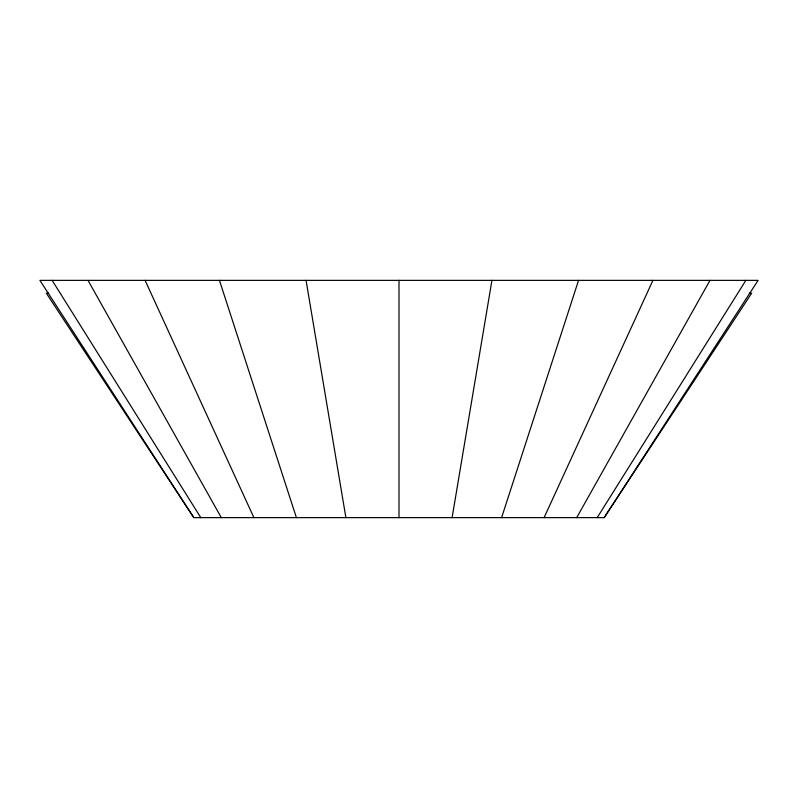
<?xml version="1.0" encoding="UTF-8"?>
<svg xmlns="http://www.w3.org/2000/svg" width="798" height="798" viewBox="0 0 798 798"><rect width="100%" height="100%" fill="white"/><g stroke="black" fill="none" stroke-linecap="round" stroke-linejoin="round"><path stroke-width="1.2" d="M452.107 517.633L491.937 280.367M501.603 517.633L578.55 280.367M544.096 517.633L652.924 280.367M576.705 517.633L709.991 280.367M597.203 517.633L745.861 280.367M604.196 517.633L758.1 280.367L39.9 280.367L193.804 517.633L604.196 517.633L751.686 293.195L749.282 293.195M48.718 293.195L46.314 293.195L193.804 517.633M52.139 280.367L200.797 517.633M88.009 280.367L221.295 517.633M145.076 280.367L253.904 517.633M219.45 280.367L296.397 517.633M306.063 280.367L345.893 517.633M399 280.367L399 517.633"/></g></svg>
